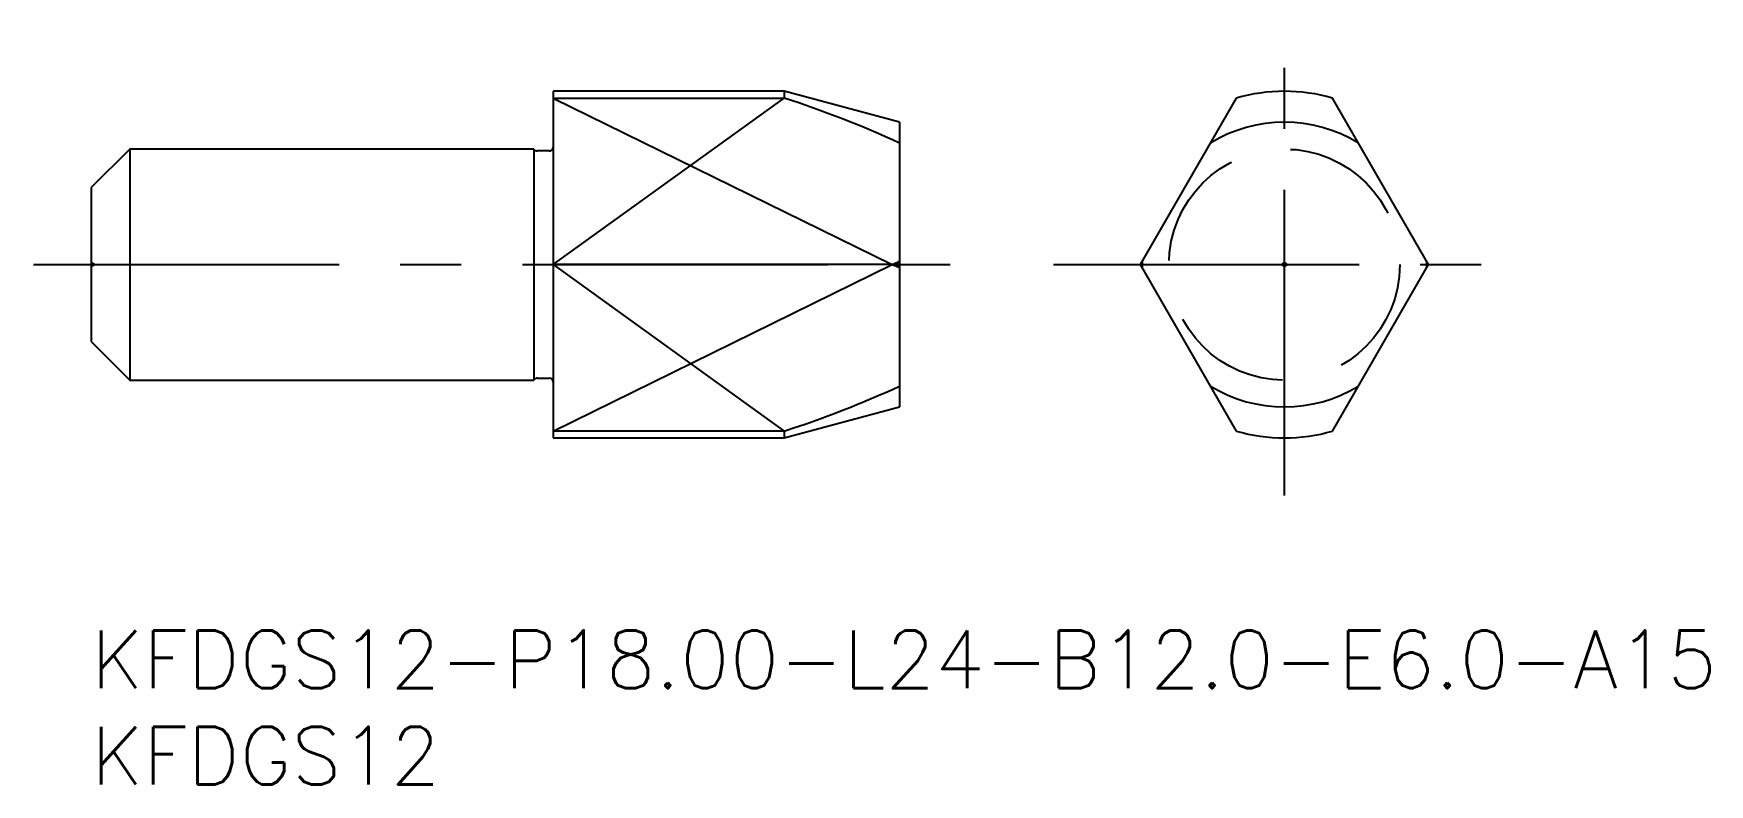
# Model space of a CAD drawing. Extents: x -3 to 84.1, y -8 to 31.
import ezdxf

# ---------------------------------------------------------------- set-up
doc = ezdxf.new("R2010")
doc.units = 0
doc.header["$LTSCALE"] = 0.5
doc.linetypes.add('CENTER', pattern=[50.8, 31.75, -6.35, 6.35, -6.35])
doc.linetypes.add('DASHED', pattern=[19.05, 12.7, -6.35])
for name, color, linetype in [('MSM_CENTER', 1, 'CENTER'), ('MSM_CONTINUOUS', 7, 'CONTINUOUS'), ('MSM_DASHED', 4, 'DASHED'), ('MSM_NARROW', 5, 'CONTINUOUS'), ('MSM_PART_NUMBER', 7, 'CONTINUOUS')]:
    doc.layers.add(name, color=color, linetype=linetype)
doc.styles.get("Standard").update_dxf_attribs({"font": 'txt.shx', "height": 1, "bigfont": 'bigfont.shx'})

# ---------------------------------------------------------------- blocks, each defined once
blk = doc.blocks.new('*U17')
at = {"layer": 'MSM_PART_NUMBER'}
blk.add_text('KFDGS12-P18.00-L24-B12.0-E6.0-A15', height=3, dxfattribs=at).set_placement((0, -3))
blk = doc.blocks.new('*U18')
at = {"layer": 'MSM_PART_NUMBER'}
blk.add_text('KFDGS12', height=3, dxfattribs=at).set_placement((0, -8))

msp = doc.modelspace()

# ---------------------------------------------------------------- linework, layer by layer
at = {"layer": 'MSM_CENTER'}
for p, q in [((62, 7), (62, 31)), ((-3, 19), (45, 19)), ((50, 19), (74, 19))]:
    msp.add_line(p, q, dxfattribs=at)
at = {"layer": 'MSM_CONTINUOUS'}
for p, q in [((36, 28), (24, 28)), ((24, 28), (24, 10)), ((42, 26.392), (36, 28)), ((36, 28), (36, 27.646)), ((24, 27.646), (36, 27.646)), ((59.5, 27.646), (54.508, 19)), ((69.492, 19), (64.5, 27.646)), ((42, 26.392), (42, 11.608)), ((2, 25), (0, 23)), ((23, 25), (2, 25)), ((2, 25), (2, 13)), ((23, 25), (23, 13)), ((23.8, 24.9), (23.173, 24.9)), ((0, 23), (0, 15)), ((41.612, 19), (24, 19)), ((54.508, 19), (59.5, 10.354)), ((64.5, 10.354), (69.492, 19)), ((0, 15), (2, 13)), ((23.173, 13.1), (23.8, 13.1)), ((2, 13), (23, 13)), ((36, 10), (42, 11.608)), ((36, 10.354), (24, 10.354)), ((24, 10), (36, 10)), ((36, 10.354), (36, 10))]:
    msp.add_line(p, q, dxfattribs=at)
msp.add_circle((62, 19), 0.1, dxfattribs=at)
for centre, radius, start, end in [((62, 19), 9, 73.87238, 106.12762), ((19.057, -24.799), 55.114, 65.39948, 72.09599), ((62, 19), 7.392, 58.63803, 121.36197), ((23.173, 25.1), 0.2, 210, 270), ((23.8, 25.1), 0.2, 270, 0), ((19.057, 69.287), 55.114, 294.158, 294.60052), ((62, 19), 7.392, 178.63803, 181.36197), ((62, 19), 7.392, 358.63803, 1.36197), ((19.057, -31.287), 55.114, 65.39948, 65.842), ((23.173, 12.9), 0.2, 90, 150), ((23.8, 12.9), 0.2, 0, 90), ((19.057, 62.799), 55.114, 287.90401, 294.60052), ((62, 19), 7.392, 238.63803, 301.36197), ((62, 19), 9, 253.87238, 286.12762)]:
    msp.add_arc(centre, radius, start, end, dxfattribs=at)
at = {"layer": 'MSM_DASHED'}
for p, q in [((0.173, 19), (0, 19.1)), ((0, 18.9), (0.173, 19)), ((42, 19.1), (41.827, 19)), ((41.827, 19), (42, 18.9))]:
    msp.add_line(p, q, dxfattribs=at)
msp.add_circle((62, 19), 6, dxfattribs=at)
at = {"layer": 'MSM_NARROW'}
for p, q in [((24, 27.646), (41.612, 19)), ((24, 19), (36, 27.646)), ((24, 10.354), (41.612, 19)), ((24, 19), (36, 10.354))]:
    msp.add_line(p, q, dxfattribs=at)

# ---------------------------------------------------------------- block references
at = {"layer": 'MSM_CONTINUOUS'}
for name in ['*U17', '*U18']:
    msp.add_blockref(name, (0, 0), dxfattribs=at)

doc.saveas('drawing.dxf')
